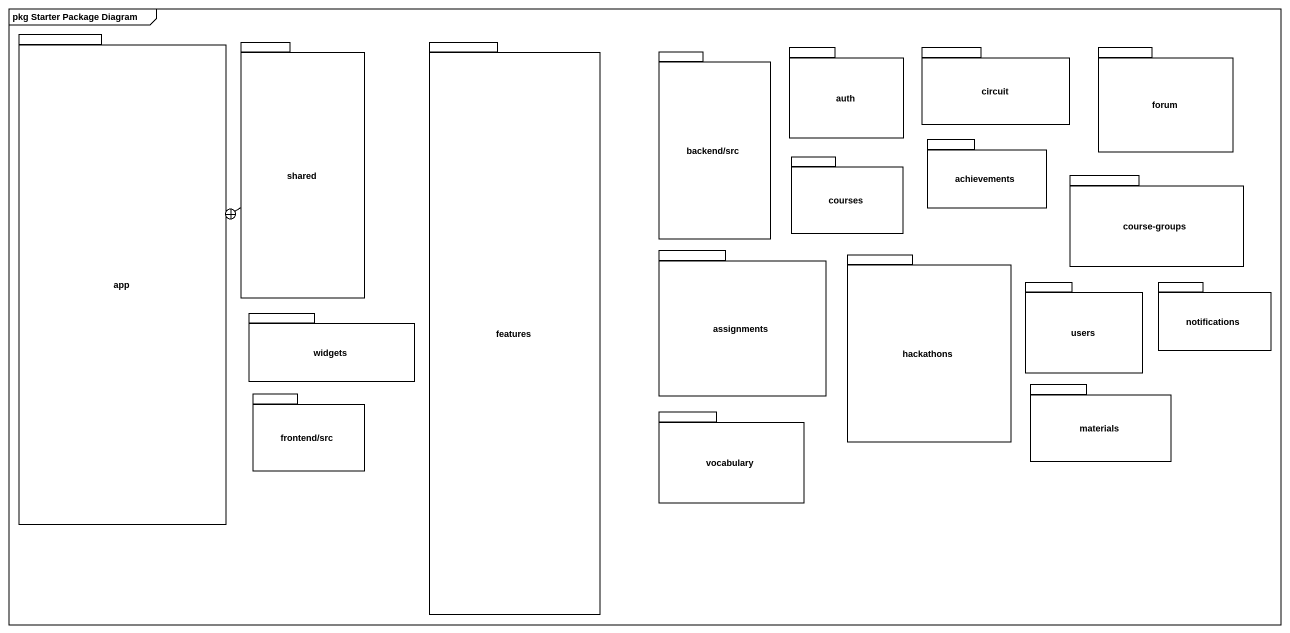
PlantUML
@startuml
mainframe pkg Starter Package Diagram
package app {
}
package shared {
}
package features {
}
package "backend/src" as backend_src {
}
package auth {
}
package circuit {
}
package forum {
}
package courses {
}
package achievements {
}
package "course-groups" as course_groups {
}
package assignments {
}
package hackathons {
}
package widgets {
}
package users {
}
package notifications {
}
package materials {
}
package "frontend/src" as frontend_src {
}
package vocabulary {
}
shared --+ app
@enduml
